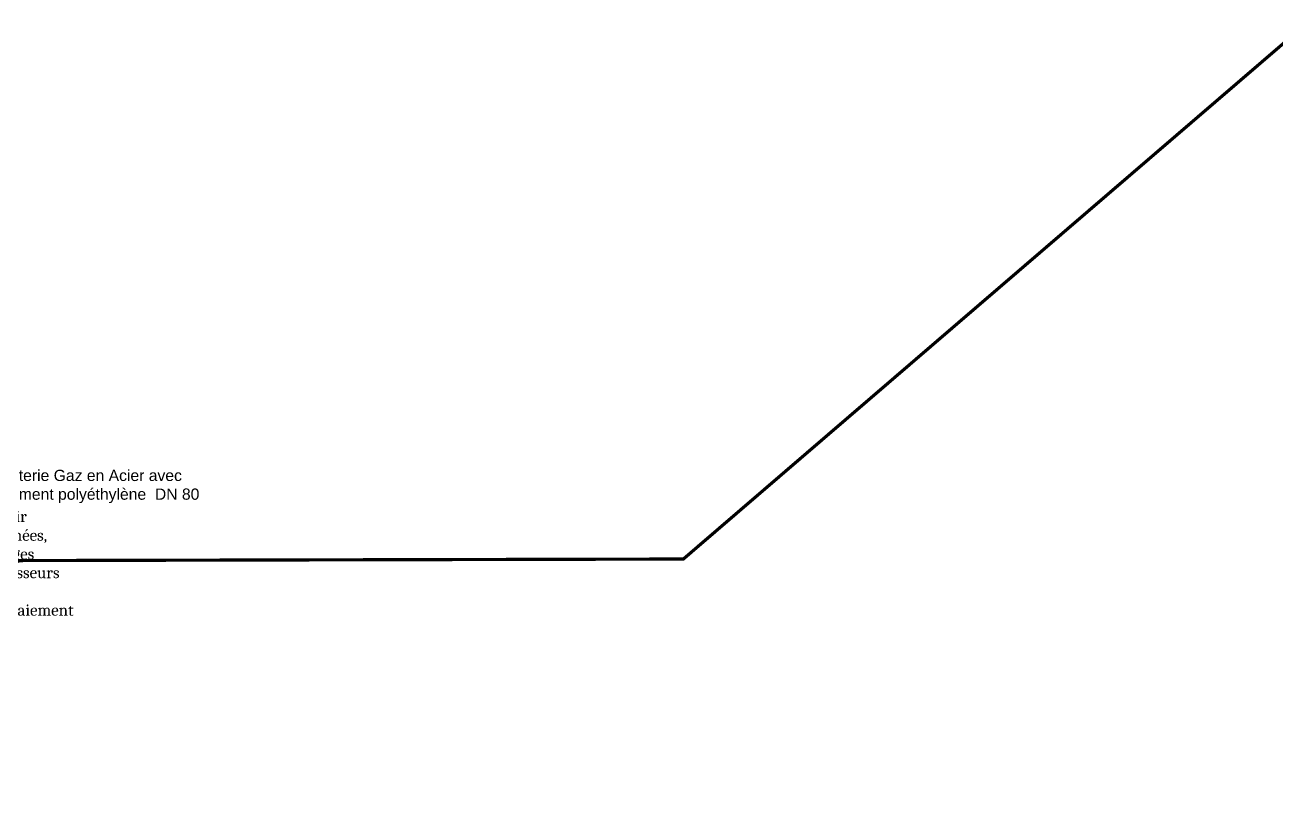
# Model space of a CAD drawing. Header units: centimetres. Extents: x 1724 to 19617, y -6503 to 8072.
# Drawn here: x 5640 to 7197, y 2005 to 2979 of the extents above; entities that cross this region are included whole.
import ezdxf

# ---------------------------------------------------------------- set-up
doc = ezdxf.new("R2010")
doc.units = ezdxf.units.CM
doc.linetypes.add('prlm_gaz', pattern=[36, 24, -3, 0, -3, 0, -3, 0, -3])
doc.layers.add('prlm-MOD-PB', color=123, linetype='Continuous')
doc.styles.add('prlm-eau-ef', font='ariblk.ttf', dxfattribs={"height": 18})
doc.styles.add('prlm-mod', font='cambriaz.ttf', dxfattribs={"height": 18})

msp = doc.modelspace()

# ---------------------------------------------------------------- linework, layer by layer
at = {"layer": 'prlm-MOD-PB', "color": 1, "ltscale": 0.8, "const_width": 4}
msp.add_lwpolyline([(2844.04, 2304.778), (6460.168, 2313.199), (7232.183, 2976.973), (7662.663, 2976.973), (7790.514, 2909.886), (8085.32, 2043.919), (8134.686, 2007.284), (8438.14, 2007.284), (8475.429, 2044.574), (8475.429, 2344.79)], dxfattribs=at)

# ---------------------------------------------------------------- texts
at = {"layer": 'prlm-MOD-PB', "color": 1, "linetype": 'prlm_gaz', "ltscale": 0.8, "insert": (5577.719, 2424.454), "char_height": 14, "width": 350.73765, "attachment_point": 1, "style": 'prlm-eau-ef'}
msp.add_mtext('\\pt182;{\\fArial|b0|i0|c0|p34;Tuyauterie Gaz en Acier avec revêtement polyéthylène  DN 80}', dxfattribs=at)
at = {"layer": 'prlm-MOD-PB', "color": 20, "insert": (5579.206, 2373.306), "char_height": 14, "width": 1.3263, "attachment_point": 1, "style": 'prlm-mod'}
msp.add_mtext('Prévoir tranchées, grillages avertisseurs\\Pet remblaiement au lot VRD', dxfattribs=at)

doc.saveas('drawing.dxf')
